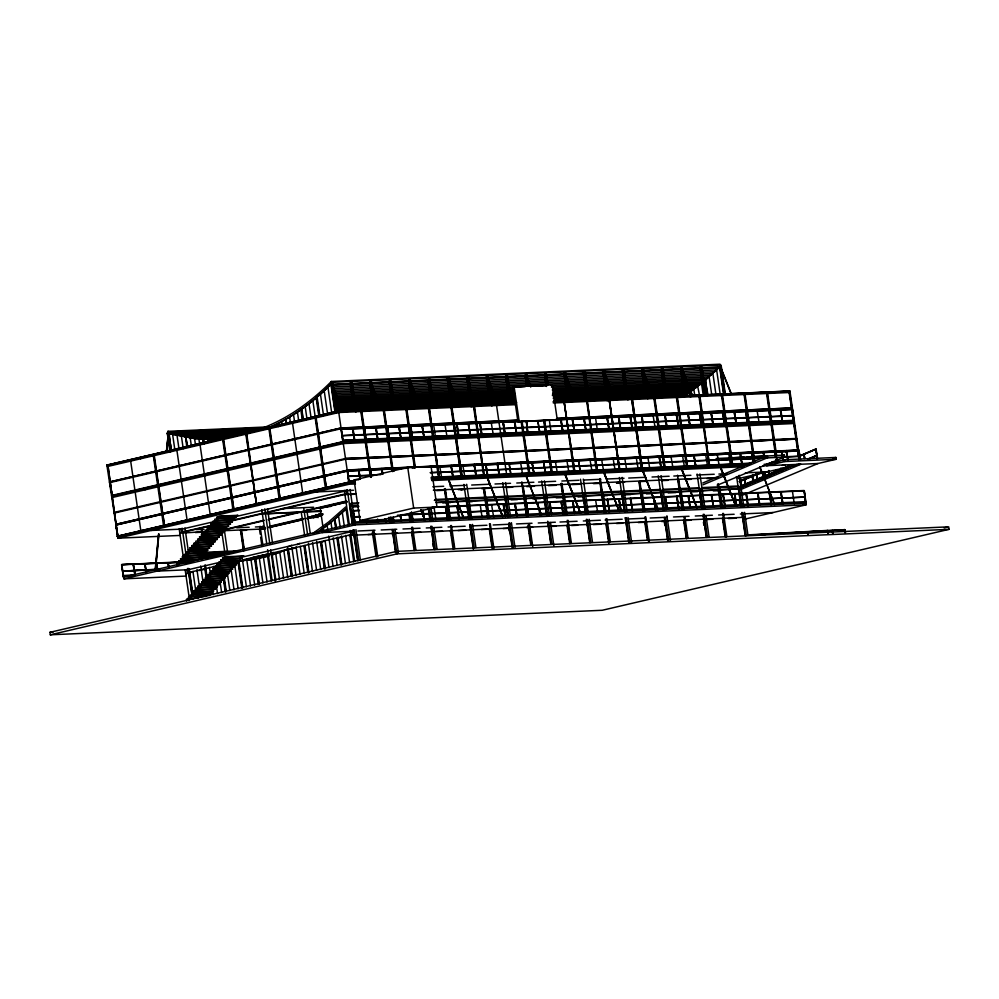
<?xml version="1.0" encoding="UTF-8"?>
<svg xmlns="http://www.w3.org/2000/svg" width="999" height="999" viewBox="0 0 999 999"><rect width="100%" height="100%" fill="white"/><g stroke="black" fill="none" stroke-linecap="round" stroke-linejoin="round"><path stroke-width="1.5" d="M155.057 571.103L158.554 534.04M166.296 452.197L168.431 433.703L166.683 452.235M155.257 571.153L158.741 534.04M166.496 452.235L168.232 433.653L167.308 433.504L169.98 451.798M155.582 569.592L158.941 534.078M720.067 364.198L331.393 381.468C309.952 402.984 284.453 421.278 255.307 430.606M336.838 412.649L332.567 383.379L331.705 383.454C314.31 400.949 294.33 416.221 271.765 426.411M267.757 428.159C291.945 418.032 313.236 401.973 331.68 383.504L331.393 381.468M719.43 367.157L703.421 381.768L552.609 388.474M345.754 506.93L328.733 521.903L313.286 533.104M348.489 525.599L346.054 508.966L330.944 522.402L317.47 532.517M316.496 533.179L330.944 522.402L346.054 508.966M703.321 395.666L701.523 383.341L686.113 394.78L701.523 383.341L718.506 368.082L332.929 385.214M314.46 517.32L313.461 518.044L314.323 516.421M331.918 383.778L342.769 411.363M424.875 520.004L420.704 509.965M463.748 518.281L448.713 480.656M658.091 509.652L643.056 472.015M735.826 506.193L720.791 468.568M311.301 516.533L312.075 516.108M297.19 544.667L299.837 543.306M291.583 545.254L287.575 547.065M702.759 483.004L764.46 457.08M703.021 484.802L767.594 457.692L767.332 455.881L747.177 457.018M781.555 456.331L784.427 455.119L784.69 456.93L717.257 485.252M739.722 481.056L756.942 473.826M799.987 455.744L815.771 449.125L817.619 458.903M739.31 481.406L759.402 472.964M800.224 455.744L816.008 449.113L800.074 456.081M739.547 481.393L762.999 471.74M739.397 481.73L762.587 472.077M740.022 486.251L789.035 465.759M740.097 486.588L789.123 466.083M740.634 487.275L788.211 467.37M808.066 458.953L816.907 455.319L808.378 459.265M740.371 487.774L794.904 464.872M808.154 459.278L816.995 455.644M740.946 487.587L791.158 466.496M740.634 489.572L800.898 464.273L796.253 464.523M741.957 495.442L818.006 463.511L836.175 459.265L835.901 457.455L784.602 459.74L767.944 463.623M283.853 550.774L287.874 549.088L271.666 555.069L283.853 550.774L287.749 577.472M271.366 553.034L273.414 552.397M251.224 431.855L253.271 431.243M269.618 555.681L255.17 559.065L238.386 561.076L242.307 588.049M247.115 432.979L249.163 432.43M267.27 554.22L252.797 557.392M238.386 561.076L250.999 559.752L267.57 556.256L271.179 580.968M332.642 384.627L721.266 367.083L720.966 365.047L332.28 382.317L330.794 382.667L331.094 384.69M334.852 411.363L330.806 383.628L332.205 383.429L336.476 412.699M318.781 415.721L316.121 397.502L317.158 397.365L319.817 415.572M167.308 433.504L168.706 433.304L171.154 450.074M302.322 419.955L300.786 409.453L301.823 409.303L303.359 419.817M186.651 446.516L185.864 437.287L187.163 446.503M185.826 437.387L187.7 446.366M285.814 423.901L285.702 419.28L286.863 423.751M286.201 419.255L285.165 419.405M203.134 442.432L202.685 439.373L203.734 439.223L204.395 443.818M364.548 402.797L368.681 401.835L387.337 400.999L387.437 401.735L381.93 403.022M364.647 403.521L368.781 402.56L387.437 401.735M107.592 465.01L107.218 465.709L107.118 465.022L338.324 411.064L516.121 403.184M107.155 465.122L338.798 411.039L338.898 411.713L107.218 465.709M180.22 535.427L118.032 538.186L107.892 465.284L117.77 536.538L106.93 465.422L338.611 411.388L349.238 484.215L355.457 483.941M384.578 401.648L387.337 400.999M107.567 466.483L338.773 412.525L516.021 404.645M412.562 400.399L433.978 398.926L434.078 399.662L428.571 400.949M411.301 401.461L415.422 400.487L434.078 399.662M569.817 400.749L565.771 373.014L564.922 373.052L564.01 373.264L568.056 400.999M457.829 398.651L461.963 397.689L480.619 396.853L480.719 397.59L473.838 399.2M457.942 399.388L462.062 398.414L480.719 397.59M557.28 419.88L517.957 421.853L512.849 386.85L552.172 384.877L557.28 419.88L556.043 420.167M518.593 420.117L340.796 427.997L109.59 481.968L109.69 482.642L109.59 481.968L341.271 427.984L341.358 428.658L110.127 482.529M428.621 407.717L428.946 407.055L439.41 478.758L438.911 478.284M340.796 427.997L341.333 428.559M792.02 409.627L341.346 429.258L343.344 442.207L112.138 496.166L110.19 483.566M477.859 397.502L480.619 396.853M109.94 483.616L112.138 495.804L343.344 441.833M352.522 428.983L354.895 441.321L353.084 428.908M451.498 406.056L451.573 406.618M365.771 440.547L365.434 441.208L364.647 428.384L365.896 440.884M550.936 385.164L552.172 384.877M505.844 396.253L508.603 395.616M504.582 397.315L508.703 396.341M342.257 435.464L792.881 415.497M342.295 435.801L792.931 415.834M375.649 427.959L378.022 440.297L376.211 427.872M387.212 427.447L389.298 439.847L387.774 427.36M496.166 404.145L496.665 404.62L338.361 411.151M398.776 426.923L401.148 439.273L399.325 426.848M342.957 440.322L793.581 420.354M496.403 404.433L506.78 475.561M343.244 441.533L111.576 495.516L112.138 496.166M111.676 496.191L343.306 442.107L793.768 422.177L792.394 409.39L794.217 422.177L342.869 442.22L341.096 429.32L526.111 421.091M410.327 426.411L412.699 438.761L410.889 426.336M552.497 394.18L573.901 392.707L574.013 393.444L567.132 395.055M112.1 497.539L343.306 443.568L794.18 423.539M552.597 394.917L574.013 393.444M421.89 425.899L424.263 438.236L422.452 425.824M431.006 424.088L431.093 424.65M435.552 437.737L433.741 425.324M571.153 393.356L573.901 392.707M445.017 424.875L447.102 437.287M453.971 422.989L454.046 423.551M456.568 424.363L458.953 436.7L457.13 424.275M599.138 392.108L620.541 390.634L620.654 391.371L613.773 392.982M597.864 393.169L601.997 392.207L620.654 391.371M468.131 423.851L470.504 436.188L468.693 423.763M564.035 401.423L574.9 472.44L573.938 472.577L564.06 401.323L574.9 472.44M720.341 366.321L721.253 366.109L725.299 393.843M479.695 423.339L482.067 435.676L480.257 423.251M617.794 391.283L620.541 390.634M586.6 400.324L596.49 471.578L597.452 471.441L587.075 400.299L597.452 471.441M491.258 422.814L493.356 435.177M432.979 437.637L433.067 438.199M114.036 512.45L114.61 513.111L114.036 512.45L345.716 458.466L345.816 459.14L796.653 439.023L345.242 458.491L345.342 459.165L796.69 439.11L796.116 438.449M114.136 513.124L345.816 459.14M502.822 422.302L505.194 434.652L503.384 422.227M609.115 399.425L619.492 470.554M514.373 421.79L516.745 434.128L514.935 421.715M608.965 399.7L609.303 399.038L619.755 470.741L619.268 470.267M455.944 436.538L456.019 437.1M705.306 380.219L708.054 395.267M631.693 398.326L641.57 469.58L642.532 469.443L632.155 398.301L642.532 469.443M631.93 398.601L631.43 398.139L641.895 469.842L642.22 469.18M549.35 420.179L551.148 432.654M560.626 419.742L562.999 432.08L561.188 419.655M115.822 523.926L116.334 524.962L347.54 471.004L406.118 468.294M355.244 482.492L348.801 482.879L347.277 469.905L349.275 482.854L117.595 536.838L115.697 524.113L118.069 536.451M347.452 470.067L798.201 450.212M347.327 470.242L116.234 524.288M115.809 524.4L347.44 470.317M347.502 470.904L116.334 524.962M572.177 419.23L574.55 431.568L572.739 419.143M690.122 396.69L690.009 392.058L691.171 396.541M358.728 469.617L360.427 479.208M583.741 418.706L586.113 431.056L584.303 418.631M369.967 469.343L370.055 469.905M435.452 454.57L435.539 455.132M597.402 430.544L595.591 418.131M348.176 476.111L380.831 474.662M348.226 476.461L376.211 475.212M699.063 395.129L699.562 395.604L697.689 386.388L553.096 392.807M611.363 416.071L611.438 416.645M606.868 417.682L609.24 430.02L607.429 417.607M458.416 453.471L458.491 454.046M618.431 417.17L620.804 429.508L618.993 417.095M348.888 480.969L355.107 480.694M436.988 507.042L383.316 519.567L360.002 520.604L354.071 479.957L407.742 467.432L413.673 508.079L436.988 507.042L431.056 466.396L428.084 467.095M348.938 481.306L355.157 481.031M634.315 414.972L634.402 415.547M117.595 536.838L117.495 536.163L348.701 482.192L355.169 481.93M117.532 536.251L349.175 482.18M629.982 416.658L632.355 428.996L630.544 416.571M117.308 536.563L349.001 482.492M140.884 531.143L130.507 460.002M164.51 525.624L163.549 525.761L153.172 454.632L154.133 454.495L164.51 525.624L153.659 454.52M187.125 520.354L176.748 449.213M210.252 514.947L199.9 443.718M233.866 509.44L232.904 509.577L222.527 438.436L223.489 438.299L233.866 509.44L223.027 438.324M245.654 433.042L256.493 504.158L246.616 432.904M280.107 498.651L279.146 498.788L268.768 427.647L269.73 427.51L280.107 498.651L269.268 427.535M302.734 493.369L292.382 422.14M326.348 487.849L325.387 487.987L315.01 416.858L315.971 416.72L326.348 487.849L315.509 416.745M414.647 467.432L414.722 467.994M118.032 538.186L349.238 484.215M641.545 416.146L643.631 428.546L642.107 416.059M653.109 415.634L655.194 428.034M437.187 466.433L437.262 466.995M219.043 518.269L218.806 516.57L235.901 515.809L236.151 517.507L219.043 518.269L214.76 519.268L215.247 522.652L232.355 521.903L232.105 520.204L214.997 520.966M664.672 415.109L667.045 427.46L665.234 415.035M235.901 515.809L238.049 515.309L220.954 516.071L216.658 517.07L217.145 520.467L234.253 519.705L234.003 518.006L216.908 518.768M213.099 523.151L230.207 522.402L230.457 524.088L213.349 524.85L212.849 521.466L217.145 520.467M215.484 521.316L182.155 529.095L151.061 530.469L150.812 528.783M235.177 516.72L347.302 490.546M676.236 414.597L678.608 426.948L676.798 414.523M236.151 517.507L225.637 518.781M460.139 465.334L460.227 465.896M211.201 525.349L228.309 524.587L228.546 526.286L211.451 527.047L210.951 523.663L215.247 522.652M462.799 464.947L464.872 477.347M613.336 429.62L613.411 430.194M234.253 519.705L226.848 520.841M213.349 524.85L181.431 532.192L180.919 528.633M231.431 520.529L346.578 493.643L346.066 490.084M687.787 414.086L690.159 426.423L688.348 414.011M185.277 531.743L209.528 526.073M230.732 521.128L262.55 513.698M267.095 512.637L345.879 494.255M179.808 533.229L206.094 531.505M262.387 513.961L321.278 510.776M344.955 494.68L355.694 493.643M784.665 392.095L789.672 391.009L789.772 391.683L789.198 391.034M786.475 392.058L789.959 391.296L799.899 459.403M789.322 391.695L553.359 402.172M230.207 522.402L232.355 521.903M211.451 527.047L207.155 528.046L207.655 531.431L265.122 528.883M699.35 413.574L701.435 425.986L699.912 413.499M636.288 428.521L636.375 429.095M228.309 524.587L230.457 524.088M209.303 527.547L226.411 526.785L226.648 528.483L209.553 529.245L205.257 530.244L205.744 533.628L222.852 532.867L222.602 531.181L205.507 531.943M710.913 413.062L713.286 425.399L711.475 412.987M226.411 526.785L228.546 526.286M203.609 534.128L220.704 533.366L220.954 535.064L203.846 535.826L203.359 532.442L207.655 531.431M439.647 478.446L438.686 478.583L428.309 407.455L429.27 407.317L439.173 478.471M722.477 412.55L724.849 424.887L723.039 412.462M226.648 528.483L214.585 529.832M441.758 478.371L439.672 465.971M201.698 536.326L218.806 535.564L219.056 537.262L201.948 538.024L201.461 534.627L205.744 533.628M224.85 529.408L264.236 520.217M268.781 519.155L299.088 512.075M302.123 511.376L346.054 501.111M224.151 530.007L263.536 520.816M268.082 519.755L301.423 511.975M305.969 510.914L346.878 501.361M322.889 526.473L320.217 508.216L347.24 501.898M322.652 507.817L346.678 502.21M199.8 538.523L216.908 537.762L217.158 539.46L200.05 540.209L199.55 536.825L203.846 535.826M734.04 412.038L736.413 424.375L734.59 411.95M453.321 477.859L450.949 465.522L453.047 477.872M520.579 462.425L522.677 474.787M220.704 533.366L222.852 532.867M201.948 538.024L197.652 539.023L198.152 542.407L215.247 541.645L215.01 539.959L197.902 540.721M461.875 477.185L461.538 477.847L447.402 378.446M462.187 477.447L461.226 477.584L450.849 406.456L451.81 406.318L462.187 477.447L451.323 406.381M745.591 411.526L747.677 423.926L746.153 411.438M218.806 535.564L220.954 535.064M200.05 540.209L195.754 541.221L196.254 544.605L213.349 543.843L213.112 542.145L196.004 542.907M757.155 411.001L759.24 423.414M476.436 476.835L474.063 464.498L476.161 476.848M216.908 537.762L219.056 537.262M194.106 545.104L211.201 544.343L211.451 546.041L194.355 546.803L193.856 543.406L198.152 542.407M260.689 528.384L265.235 527.322M269.78 526.261L303.109 518.481M307.655 517.42L322.802 513.886M484.727 476.448L483.766 476.585L473.389 405.444L474.35 405.319L484.265 476.473M261.501 528.633L264.535 527.934M269.081 526.873L303.921 518.731M306.955 518.031L322.103 514.485M768.718 410.489L771.091 422.839L769.28 410.414M217.158 539.46L205.082 540.809M265.547 528.234L259.54 529.632L260.202 534.203M268.544 527.534L303.072 519.468M307.58 518.419L322.59 514.91M487.999 476.323L485.626 463.986L487.724 476.336M615.809 446.565L615.884 447.127M192.208 547.302L209.303 546.54L209.553 548.239L192.457 548.988L191.958 545.604L196.254 544.605M261.975 529.245L264.972 528.546M269.48 527.484L302.51 519.78M307.005 518.731L322.028 515.222M215.247 541.645L207.854 542.794M190.31 549.5L207.405 548.738L207.655 550.424L190.547 551.186L190.06 547.802L194.355 546.803M780.281 409.977L782.654 422.315L780.843 409.902M499.562 475.811L497.19 463.474L499.288 475.824M566.845 460.314L568.931 472.727M557.255 418.481L792.12 407.967M186.151 576.073L123.963 578.833L121.753 564.572L179.333 562.362M805.506 503.184L804.257 490.684L806.068 503.109L354.633 523.214L353.209 510.551L355.194 523.139L123.439 577.185L121.616 564.76L123.439 577.185M353.259 510.889L359.478 510.614M211.201 544.343L213.349 543.843M188.162 549.999L192.457 548.988M791.97 409.29L555.656 419.78M511.126 475.299L509.015 462.937M638.761 445.467L638.848 446.029M209.303 546.54L211.451 546.041M190.547 551.186L186.264 552.185L186.751 555.581L222.852 554.12M207.405 548.738L209.553 548.239M335.552 528.409L334.765 519.168L336.601 528.259M188.399 551.685L205.507 550.936L205.757 552.622L188.649 553.384L184.353 554.383L184.852 557.779L201.96 557.017L201.711 555.319L184.603 556.081M335.264 519.155L334.228 519.293M461.014 490.034L464.011 489.335M522.09 421.478L529.82 474.45L528.858 474.587L521.128 421.603M207.655 550.424L195.592 551.773M534.24 474.263L531.868 461.925L533.966 474.275M182.705 558.279L199.812 557.517L200.05 559.203L182.954 559.964L182.455 556.58L186.751 555.581M354.108 516.77L360.327 516.483M157.867 570.042L156.306 563.224L157.305 570.117M159.852 569.293L122.715 571.128L160.027 569.467M354.158 517.107L360.377 516.833M205.757 552.622L198.351 553.758M193.494 561.613L181.056 562.162L180.557 558.778L184.852 557.779M545.804 473.751L543.431 461.413L545.529 473.763M201.711 555.319L203.858 554.82L203.609 553.121M544.63 420.467L552.36 473.439L551.398 473.576L543.668 420.604M181.056 562.162L176.761 563.161L177.01 564.86L179.158 564.36L178.659 560.976L182.954 559.964M617.532 458.416L617.619 458.978M771.141 422.614L771.228 423.176M557.367 473.239L555.282 460.826M624.65 457.754L626.735 470.154M199.812 557.517L201.96 557.017M354.87 521.965L805.444 501.648M360.002 520.604L413.673 508.079M640.496 457.317L640.571 457.879M793.681 421.615L342.769 441.546M793.656 421.89L342.782 441.92M123.963 578.833L355.169 524.862L806.043 504.832L804.083 490.521L432.255 507.092M580.481 472.215L578.396 459.802L580.194 472.277M434.041 507.13L435.851 519.555M222.827 559.415L239.935 558.653L240.185 560.352L223.077 561.113L222.59 557.717L226.873 556.718L243.981 555.956L239.685 556.967M592.045 471.703L589.959 459.29M377.922 519.343L378.034 522.177L377.36 519.43M445.317 506.68L447.689 519.03L445.879 506.605M220.929 561.613L238.037 560.851L238.286 562.549L221.179 563.311L220.679 559.915L224.975 558.916L242.083 558.154L241.833 556.468L224.738 557.217L224.975 558.916M603.608 471.191L601.523 458.778M670.866 455.756L672.976 468.106M456.868 506.168L459.24 518.506L457.43 506.093M223.077 561.113L218.781 562.112L219.28 565.496L236.376 564.735L236.139 563.049L219.031 563.811M188.087 569.742L219.905 562.312M242.632 557.005L353.234 531.193L322.14 532.579L321.89 530.881L326.548 530.681M615.172 470.679L613.086 458.266M239.935 558.653L242.083 558.154M217.133 565.996L234.241 565.247L234.478 566.933L217.382 567.694L216.883 564.31L221.179 563.311M468.431 505.656L470.804 517.994L468.993 505.581M619.53 470.454L609.153 399.325L619.992 470.442M291.321 576.411L287.35 549.163L288.399 549.013L292.37 576.261M217.67 565.771L187.362 572.839L186.85 569.28M237.362 561.176L352.51 534.29L351.985 530.744M215.235 568.194L232.33 567.432L232.58 569.13L215.484 569.892L214.985 566.508L219.28 565.496M241.795 588.074L237.862 561.151L238.911 561.001L242.844 587.924M189.698 572.739L192.72 572.027M198.789 570.616L204.845 569.205M245.754 559.652L251.81 558.241M289.698 549.4L295.754 547.989M318.481 542.682L324.538 541.271M336.663 538.436L342.719 537.025M348.776 535.601L351.81 534.902M185.739 573.876L188.711 573.189M268.319 554.607L271.291 553.908M350.886 535.327L745.341 517.245M482.092 517.494L480.282 505.082M238.286 562.549L229.32 563.761M213.336 570.392L230.432 569.63L230.682 571.328L213.574 572.09L213.087 568.693L217.382 567.694M258.329 584.315L254.658 559.14L255.694 558.99L259.365 584.165M638.286 469.642L636.201 457.242M491.558 504.632L493.643 517.032M232.093 565.746L236.376 564.735M215.484 569.892L211.189 570.891L211.676 574.275L228.783 573.513L228.534 571.828L211.438 572.589M649.85 469.13L647.764 456.718M232.33 567.432L234.478 566.933M503.121 504.12L505.494 516.458L503.683 504.033M213.574 572.09L209.291 573.089L209.778 576.473L226.885 575.711L226.636 574.025L209.528 574.775M661.413 468.618L659.04 456.281L661.138 468.631M728.696 453.134L730.494 465.609M230.432 569.63L232.58 569.13M211.676 574.275L207.392 575.287L207.879 578.671L224.987 577.909L224.738 576.211L207.63 576.972M514.672 503.608L517.045 515.946L515.234 503.521M665.084 468.431L664.123 468.568L653.746 397.44L654.707 397.302L665.084 468.431L654.233 397.327M796.565 438.449L345.279 458.578M228.534 571.828L230.682 571.328M205.732 579.17L222.839 578.409L223.077 580.107L205.981 580.869L205.482 577.472L209.778 576.473M526.798 503.009L528.046 515.509M228.783 573.513L219.83 574.725M616.483 483.129L619.492 482.43M203.833 581.368L220.941 580.606L221.179 582.292L204.083 583.054L203.584 579.67L207.879 578.671M617.419 483.091L620.416 482.392M684.527 467.594L682.454 455.182M537.799 502.572L539.897 514.935M687.624 467.432L686.663 467.569L676.286 396.441L677.247 396.303L687.624 467.432L676.785 396.316M222.59 576.71L226.885 575.711M201.935 583.553L219.031 582.804L219.28 584.49L202.185 585.252L201.686 581.868L205.981 580.869M696.091 467.082L693.718 454.732L695.816 467.095M222.839 578.409L224.987 577.909M549.363 502.06L551.735 514.398L549.925 501.985M204.083 583.054L199.788 584.065L200.287 587.449L217.382 586.688L217.133 584.989L200.037 585.751M707.654 466.558L705.569 454.158M774.937 451.073L775.449 456.655M220.941 580.606L223.077 580.107M710.164 466.433L709.203 466.57L698.825 395.429L699.787 395.292L709.702 466.458M774.924 451.123L776.011 456.58M198.139 587.949L215.235 587.187L215.484 588.886L198.376 589.647L197.889 586.251L202.185 585.252M560.926 501.548L563.299 513.886L561.488 501.473M219.031 582.804L221.179 582.292M719.218 466.046L717.132 453.646M196.229 590.147L213.336 589.385L213.586 591.083L196.478 591.833L195.991 588.448L200.287 587.449M572.477 501.036L574.85 513.374L573.039 500.961M219.28 584.49L208.766 585.776M194.33 592.345L211.438 591.583L211.688 593.269L194.58 594.03L194.093 590.646L198.376 589.647M732.717 465.434L731.755 465.571L721.378 394.43L722.339 394.293L732.717 465.434L721.865 394.318M799.737 459.69L797.764 450.112L799.175 459.777M800.511 459.665L798.95 450.212M797.889 450.399L422.565 466.995M584.04 500.524L586.413 512.862M797.964 450.974L431.668 467.17M213.087 587.687L217.382 586.688M209.34 592.469L209.79 595.504L192.682 596.228L192.183 592.844L196.478 591.833M742.332 465.022L739.959 452.684L742.07 465.034M595.604 500.012L597.689 512.412M213.336 589.385L215.484 588.886M194.58 594.03L190.285 595.029L190.784 598.426L198.551 598.076M817.057 458.978L816.208 449.238M211.438 591.583L213.586 591.083M192.682 596.228L188.386 597.227L188.886 600.611M607.167 499.5L609.54 511.838L607.729 499.413M804.395 458.441L803.795 454.295L804.957 458.366M798.813 456.143L783.253 456.83M211.688 593.269L192.432 594.53M186.738 601.123L186.488 599.425L190.784 598.426M798.85 456.481L722.677 459.865M618.731 498.976L621.103 511.326L619.28 498.901M49.95 632.317L396.753 551.361L948.688 526.848L949.05 529.333L602.247 610.277L50.312 634.802L49.95 632.317L53.072 632.18M836.175 459.265L784.864 461.55L766.695 465.784L766.433 463.986M630.282 498.464L632.654 510.814L630.844 498.389M50.312 634.802L397.115 553.846L949.05 529.333M642.407 497.877L643.93 510.364M653.408 497.44L655.781 509.777L653.97 497.365M757.367 481.118L756.655 474.15L757.929 481.043M738.298 478.621L800.112 464.185M664.972 496.928L667.344 509.265L665.534 496.853M832.879 458.166L835.901 457.455M745.516 486.101L744.505 479.195L746.078 486.014M776.248 469.705L776.935 472.39M776.797 469.617L776.922 472.452L776.535 469.63M676.535 496.416L678.908 508.753L677.085 496.328M763.985 471.915L765.346 477.36L764.547 471.84M688.086 495.904L690.172 508.304L688.648 495.816M751.922 475.524L753.496 482.342L752.484 475.437M702.022 507.729L699.937 495.317L701.735 507.792M739.672 477.734L741.633 487.325L740.222 477.659M643.943 510.302L641.433 495.404L641.857 498.588M711.213 494.867L713.586 507.217L711.775 494.792M722.776 494.355L725.149 506.693L723.338 494.28M734.34 493.843L736.713 506.181L734.889 493.768M745.891 493.331L747.976 505.744L746.453 493.256M757.454 492.819L759.827 505.157L758.016 492.732M769.018 492.307L771.39 504.645L769.58 492.22M780.581 491.795L782.954 504.133L781.143 491.708M794.242 503.633L792.432 491.208M802.784 503.846L806.068 503.109M744.218 519.268L806.043 504.832M807.729 531.88L808.129 534.64M827.909 533.379L827.509 530.619L828.471 533.304M832.529 533.316L832.13 530.556L833.091 533.241M845.017 532.617L844.605 529.857L845.579 532.542M944.142 527.909L947.177 527.197M236.775 435.239C213.911 439.423 190.197 437.612 167.894 431.343L170.879 451.623M313.324 517.145L317.907 516.495M315.672 515.459L321.516 514.785M315.784 516.246L321.641 515.571M319.83 514.46L322.902 514.198M716.133 458.553L784.427 455.119M733.229 457.792L744.08 457.18M716.395 460.364L750.486 458.441L750.224 456.643M721.091 460.302L724.2 460.127M733.491 459.602L767.594 457.692M782.304 465.309L785.401 465.134M747.065 534.94L827.896 530.407M747.09 535.277L845.004 529.645L769.068 534.253M752.022 535.202L765.971 534.428M721.253 366.109L720.391 366.146L724.425 393.918M330.806 383.628L331.668 383.554M721.266 367.083L332.58 384.34L332.28 382.317M332.617 386.963L716.633 369.905L720.379 395.616M333.853 388.611L714.76 371.69M333.529 390.297L712.886 373.451L715.996 394.78M333.204 391.958L711.001 375.174M332.867 393.581L709.115 376.873L711.812 395.342M512.849 386.85L525.037 386.313M529.607 386.113L546.366 385.364M334.078 395.104L525.312 386.613M536.201 386.126L547.077 385.651M551.748 385.439L707.217 378.534M316.121 397.502L317.158 397.365M333.741 396.678L514.085 388.661M551.411 387L705.843 380.095M333.391 398.201L513.748 390.197M334.603 399.637L513.399 391.695M552.26 389.972L701.523 383.341M334.24 401.111L514.597 393.094M553.458 391.371L699.612 384.877M335.439 402.485L514.235 394.53M510.152 395.542L514.822 395.342M335.077 403.883L367.719 402.435M370.829 402.297L515.422 395.879M552.734 394.218L565.172 393.668M571.391 393.394L610.264 391.658M616.483 391.383L695.779 387.862M510.264 396.278L514.922 396.066M334.702 405.269L515.059 397.252M552.372 395.592L693.855 389.31L694.73 395.354M335.889 406.543L514.685 398.601M553.546 396.878L691.92 390.721M301.823 409.303L302.822 419.942M335.514 407.854L514.31 399.912M553.171 398.189L690.509 392.033M689.472 392.182L690.634 396.665M336.675 409.078L515.472 401.123M554.345 399.4L688.049 393.456M336.301 410.327L516.645 402.31M553.958 400.649L684.552 394.855M553.696 401.511L789.672 391.009M497.677 404.083L515.709 403.284M553.284 401.61L789.235 391.121L799.4 459.515M335.901 411.551L516.258 403.534M553.521 401.848L789.959 391.296M338.324 411.064L338.424 411.738L516.196 403.746M553.334 402.984L789.647 392.495M308.691 418.956L305.582 419.105L305.744 420.229M167.894 431.343L268.956 426.86M170.117 431.943L264.96 427.734M171.89 432.055L175 431.918M193.656 431.081L196.766 430.944M238.749 429.083L241.858 428.946M172.34 432.517L262.512 428.509M174.55 433.067L260.065 429.258M176.761 433.566L260.714 429.845M178.958 434.053L256.693 430.594M181.156 434.503L252.685 431.318M183.354 434.915L253.321 431.805M557.667 418.381L792.145 407.942L792.232 408.628L556.243 419.018M340.834 428.096L518.181 420.217M185.552 435.302L249.288 432.467M340.896 428.671L518.668 420.679M187.737 435.651L249.925 432.892M189.922 435.976L244.33 433.566M535.439 420.679L549.438 420.055M192.095 436.276L244.955 433.928M194.268 436.538L240.909 434.465M196.441 436.763L239.972 434.827M185.327 437.412L186.363 437.262M198.601 436.963L235.914 435.302M200.762 437.125L236.513 435.539M202.909 437.262L235.714 435.789M205.057 437.375L231.493 436.201M233.616 436.088L236.726 435.951M207.205 437.45L231.531 436.351M209.353 437.5L231.98 436.588M213.624 437.487L231.855 436.738M202.685 439.373L203.734 439.223M218.868 439.348L194.568 438.561L168.194 433.379L194.568 438.561L218.169 439.398M107.118 465.022L112.075 464.822M347.028 469.967L798.326 450.037M346.978 470.342L415.06 467.332M412.137 468.032L415.134 467.894M347.078 471.016L401.198 468.593M431.256 467.257L798.413 450.974M430.332 472.515L716.658 459.752M722.627 459.528L733.503 459.041M742.831 458.628L756.83 458.004M760.189 457.817L763.298 457.679M430.382 472.852L719.567 460.002M354.071 479.957L358.728 479.757M431.293 477.31L751.323 463.136M771.528 462.237L779.557 461.838M431.343 477.647L751.373 463.474M771.578 462.587L776.485 462.312M431.406 478.621L748.925 464.435M529.82 474.45L521.628 421.491M348.713 482.567L355.207 482.255M431.393 478.871L748.763 464.76M431.481 479.183L749.013 464.997M764.035 464.335L767.045 464.198M431.63 480.556L744.143 466.67M762.799 465.846L818.006 463.511M353.521 490.272L316.208 491.933L315.959 490.234M432.817 486.75L443.693 486.263M449.912 485.989L465.459 485.302M471.678 485.027L488.786 484.265M495.005 483.991L510.551 483.291M516.77 483.017L533.866 482.255M538.536 482.055L555.631 481.293M561.85 481.019L578.958 480.257M583.616 480.044L600.724 479.283M606.942 479.008L624.038 478.246M628.708 478.046L645.816 477.285M652.035 477.01L669.13 476.248M673.801 476.036L690.896 475.287M697.115 475.012L714.223 474.25M718.88 474.038L726.66 473.688M745.316 472.864L767.082 471.903M756.368 474.213L757.642 481.106M433.379 490.197L717.669 477.559M736.3 476.735L739.41 476.598M349.625 494.48L354.283 494.268M436.613 490.609L444.38 490.259M458.366 489.647L464.572 489.373M481.668 488.611L489.435 488.261M506.518 487.5L512.737 487.225M526.723 486.613L534.49 486.263M548.463 485.639L556.231 485.302M571.765 484.602L579.532 484.265M593.518 483.641L601.286 483.291M616.82 482.604L624.587 482.255M640.122 481.568L646.341 481.293M661.875 480.606L668.081 480.332M685.177 479.57L691.395 479.295M706.93 478.596L713.136 478.321M351.049 503.196L358.828 502.847M435.002 499.463L660.439 489.448M663.548 489.31L699.312 487.724M702.422 487.587L738.174 485.989M358.154 503.758L350.387 504.108L353.371 523.651M434.34 500.374L739.073 486.838L742.057 506.393M350.674 505.169L349.812 505.207L352.51 523.688M739.36 487.899L738.498 487.937L741.196 506.431M282.48 508.603L313.574 507.23M322.902 506.818L330.669 506.468M350.686 506.143L358.454 505.794M436.188 502.335L739.36 488.873L702.122 490.809M352.31 506.343L358.529 506.068M436.263 502.622L465.796 501.298M468.906 501.161L504.67 499.575M507.779 499.438L543.543 497.852M546.653 497.714L582.405 496.128M585.514 495.991L621.278 494.393M624.387 494.255L660.139 492.669M663.249 492.532L699.013 490.946M320.217 508.216L321.154 508.166M352.585 506.943L358.803 506.655M442.769 502.934L450.537 502.584M469.193 501.76L472.302 501.623M487.849 500.924L495.629 500.586M511.176 499.887L517.395 499.612M532.942 498.926L540.709 498.576M556.256 497.889L562.474 497.614M578.021 496.928L582.692 496.715M601.348 495.891L607.567 495.604M623.114 494.917L630.893 494.58M646.44 493.881L652.659 493.606M668.206 492.919L675.973 492.569M691.52 491.883L697.739 491.608M713.286 490.909L719.505 490.634M268.594 513.673L302.772 512.162M305.881 512.025L321.416 511.338M352.959 510.614L359.428 510.277M218.207 517.007L232.205 516.383M432.292 507.43L804.133 490.859M212.849 521.466L215.959 521.328M402.06 514.685L805.032 497.077L397.44 515.234M210.951 523.663L217.17 523.376M219.942 525.374L209.053 525.849L209.553 529.245M211.825 527.847L222.702 527.36M196.316 529.595L204.083 529.258M236.738 527.809L249.176 527.247M255.394 526.972L263.162 526.635M207.405 529.745L224.5 528.983L224.75 530.681L217.345 531.818M195.342 532.542L201.561 532.267M240.397 530.531L246.616 530.257M203.359 532.442L206.468 532.305M117.507 536.525L118.269 536.426M201.461 534.627L207.68 534.353M199.55 536.825L210.439 536.338M357.892 530.993L375 530.232M381.218 529.957L396.765 529.258M402.984 528.983L420.079 528.221M426.298 527.947L441.845 527.26M448.064 526.985L465.172 526.223M471.391 525.949L486.938 525.249M493.156 524.975L510.264 524.225M516.483 523.938L532.03 523.251M538.249 522.976L555.344 522.215M560.014 522.015L577.11 521.253M583.329 520.979L600.436 520.217M605.094 520.004L622.202 519.243M628.421 518.968L645.516 518.206M650.187 518.006L667.282 517.245M673.501 516.97L689.048 516.271M695.267 515.996L712.374 515.234M718.593 514.96L734.14 514.273M740.359 513.998L773.014 512.549M199.213 538.948L213.199 538.336M367.982 534.577L375.749 534.228M391.283 533.541L397.49 533.266M413.024 532.567L420.791 532.23M436.326 531.53L442.545 531.256M458.079 530.569L465.846 530.219M481.381 529.532L487.599 529.258M503.134 528.571L509.34 528.296M526.436 527.534L532.654 527.26M551.286 526.423L555.956 526.223M571.49 525.536L577.697 525.249M593.231 524.562L600.998 524.225M616.533 523.526L622.752 523.251M638.286 522.564L644.505 522.29M661.588 521.528L664.697 521.391M683.341 520.566L691.108 520.217M705.082 519.592L712.849 519.255M728.383 518.556L736.163 518.219M193.856 543.406L196.965 543.269M191.958 545.604L198.177 545.329M190.06 547.802L200.936 547.315M192.819 549.787L203.709 549.3M204.658 552.31L240.422 550.724M287.35 549.163L288.399 549.013M186.501 553.883L236.426 551.598M210.215 552.947L213.324 552.809M231.98 551.972L235.09 551.835M202.884 553.758L232.417 552.447M203.534 554.37L228.409 553.259M201.736 555.631L223.501 554.67M182.455 556.58L188.674 556.306M200.824 556.218L219.48 555.394M215.459 556.081L201.461 556.705L208.017 557.767M203.659 557.092L214.535 556.605M205.844 557.442L210.502 557.242M180.557 558.778L189.885 558.366M262.65 555.694L265.759 555.556M222.59 557.717L231.918 557.305M258.504 556.58L261.613 556.431M180.807 560.464L197.902 559.715M178.659 560.976L192.657 560.352M220.679 559.915L234.678 559.29M121.753 564.572L179.52 561.962M121.616 564.76L179.57 562.3M254.658 559.14L255.694 558.99M178.908 562.662L189.785 562.175M186.089 562.749L189.198 562.612M237.862 561.151L238.911 561.001M226.561 561.763L235.889 561.351M216.883 564.31L219.992 564.173M214.985 566.508L219.655 566.296M159.977 569.13L122.952 571.066M189.635 569.667L156.993 571.128L156.743 569.43M213.087 568.693L220.854 568.356M215.846 570.679L223.626 570.342M132.942 575.174L123.364 575.649L132.992 575.511M217.058 572.739L226.386 572.327M205.482 577.472L208.591 577.335M203.584 579.67L212.912 579.258M201.686 581.868L214.123 581.318M206.006 583.778L216.883 583.304M197.889 586.251L200.999 586.113M195.991 588.448L199.101 588.311M194.093 590.646L201.86 590.297M192.183 592.844L204.62 592.282M198.064 594.692L207.392 594.28M190.534 596.728L206.081 596.041M199.276 596.74L205.494 596.465M188.636 598.925L193.294 598.713M186.488 599.425L189.598 599.288M312.662 517.607L311.101 517.207M202.485 558.853L199.563 558.316L201.761 558.741M720.416 366.521L731.455 394.106M759.839 466.708L774.7 504.582L759.665 466.833M720.242 366.645L731.28 394.23M681.73 368.231L692.582 395.829M721.153 468.431L735.838 506.306L720.966 468.444M681.543 368.244L692.407 395.954M681.942 369.817L692.22 395.954M642.869 369.967L653.721 397.552M682.292 470.154L697.14 507.917L681.917 470.292M642.682 369.967L653.546 397.677M682.105 470.167L696.965 508.041M642.494 370.092L653.358 397.689M603.995 371.69L614.847 399.275M643.418 471.89L658.091 509.765L643.231 471.89M603.808 371.703L614.672 399.4M604.208 373.276L614.485 399.413M565.122 373.414L575.986 401.011M604.545 473.613L619.405 511.363L604.183 473.738M564.934 373.426L575.811 401.136M604.358 473.613L619.23 511.488M565.334 375L575.624 401.136M526.261 375.149L530.831 386.763M565.684 475.337L580.531 513.086L565.322 475.474M526.073 375.149L530.644 386.775M565.496 475.349L580.357 513.211M526.461 376.735L529.895 385.439M487.2 376.885L498.251 404.458M526.623 477.072L541.495 514.947L526.448 477.197M487.599 378.459L498.064 404.583M448.526 378.596L459.378 406.193M487.949 478.796L502.797 516.545L487.587 478.921M448.339 378.609L459.203 406.306M487.762 478.796L502.622 516.67M448.151 378.733L459.016 406.318M409.652 380.319L420.504 407.917M449.075 480.519L463.748 518.394L448.888 480.531M409.465 380.332L420.329 408.042M409.865 381.905L420.142 408.042M370.779 382.055L381.643 409.64M421.066 509.84L424.887 520.129L420.879 509.84M370.604 382.055L381.468 409.765M370.991 383.641L381.281 409.777M385.052 518.818L386.201 521.728L384.69 518.956M331.73 383.791L342.595 411.488M384.865 518.831L386.014 521.853M332.118 385.364L342.407 411.501M844.904 529.795L845.279 532.604M832.417 530.494L832.804 533.304M815.933 449.25L817.332 458.966M827.796 530.544L828.183 533.366M804.083 454.233L804.67 458.429M798.838 450.012L800.224 459.727M789.497 391.308L799.45 459.765M791.67 407.967L791.77 408.641M788.998 391.433L798.938 459.54M807.454 531.893L807.854 534.652M788.174 460.214L786.213 450.624L787.612 460.289M780.569 409.915L782.367 422.39M786.5 450.561L787.886 460.277M784.602 459.74L784.864 461.55M783.416 460.414L781.443 450.836L782.854 460.502M781.243 468.319L781.643 471.078M780.968 468.331L781.355 471.141M780.681 468.394L781.081 471.153M776.698 455.856L767.419 392.295L766.458 392.432L775.724 456.655M777.135 458.891L777.572 461.913M766.957 392.32L776.198 455.981M776.673 458.903L777.085 462.025M776.148 459.353L776.535 462.175M780.868 491.72L782.667 504.195M775.861 459.428L776.26 462.187M768.98 470.541L769.792 476.061M768.718 470.554L769.505 476.123M768.418 470.616L769.23 476.136M764.247 455.719L763.086 451.66L763.686 455.794M763.373 451.585L763.96 455.781M769.305 492.232L771.103 504.707M764.272 471.853L765.059 477.422M754.819 461.401L744.879 393.294L743.918 393.431L753.845 461.538M744.405 393.319L754.32 461.513M753.496 461.75L751.523 452.172L752.934 461.825M745.878 411.451L747.677 423.926M751.81 452.097L753.209 461.813M757.741 492.744L759.54 505.219M752.21 475.449L753.209 482.405M744.792 479.133L745.791 486.088M734.327 411.963L736.113 424.438M740.259 452.609L742.045 465.084M746.178 493.269L747.976 505.744M739.959 477.672L741.345 487.387M739.223 475.287L743.731 506.168M744.63 512.337L748.001 535.489M742.956 512.549L746.328 535.664M720.891 366.158L724.937 393.893M742.095 512.587L745.466 535.701M736.65 476.96L740.933 506.293M741.832 512.462L745.204 535.614M720.591 367.782L721.041 370.854M722.614 381.643L723.051 384.777M723.513 387.799L723.95 390.934M720.067 367.844L723.888 394.043M739.385 500.474L739.834 503.558M719.717 367.907L723.538 394.093M722.764 412.475L724.562 424.95M734.627 493.781L736.413 506.256M711.201 412.999L712.999 425.474M723.064 494.293L724.862 506.768M707.517 395.392L705.344 380.119L707.017 395.417M722.614 507.255L719.917 488.761L719.068 488.798L721.765 507.292M723.513 513.411L726.885 536.525M705.856 394.705L701.81 366.97L700.961 367.008L705.007 394.742M718.506 484.215L718.955 487.3M720.766 499.65L721.216 502.734M723.688 519.717L724.138 522.802M725.711 533.616L726.173 536.7M722.664 513.449L725.986 536.738M718.044 484.24L718.493 487.325M719.842 496.59L719.392 493.494L719.817 496.678M720.291 499.675L720.741 502.759L720.279 499.725M723.676 522.827L723.226 519.742L723.875 524.463M725.699 536.713L725.249 533.628L725.674 536.813M701.585 371.803L702.035 374.887M703.608 385.676L704.058 388.748M704.507 391.833L704.957 394.917M718.031 484.278L718.468 487.412M717.544 484.353L717.994 487.437M718.156 489.011L720.853 507.504M722.427 518.281L725.199 536.838M700.049 367.22L704.095 394.955M699.325 395.317L709.677 466.545M699.637 413.511L701.435 425.986M711.5 494.805L713.298 507.28M699.899 473.938L704.857 507.892M705.981 515.609L709.14 537.225M703.184 508.116L700.486 489.635L699.637 489.672L702.334 508.154M704.083 514.273L707.454 537.387M686.425 395.567L682.379 367.832L681.53 367.882L685.576 395.604M703.234 514.31L706.605 537.425M697.102 474.05L702.06 508.016M703.184 515.734L706.343 537.35M682.592 375.749L683.041 378.833M684.615 389.622L685.064 392.694M688.086 414.023L689.872 426.498M694.005 454.67L695.804 467.145M703.446 522.227L703.895 525.312M680.619 368.082L684.665 395.816M676.523 414.535L678.309 427.01M688.373 495.829L690.172 508.304M683.753 508.978L681.056 490.497L680.194 490.534L682.891 509.015M684.877 516.683L688.024 538.249M666.995 396.428L662.949 368.706L662.087 368.743L666.133 396.466M678.746 479.77L680.094 489.023M680.769 493.656L681.218 496.753M684.602 519.905L685.277 524.537M685.726 527.622L686.176 530.706M684.015 516.72L687.162 538.286M678.271 479.782L679.632 489.048M680.756 496.765L680.307 493.681L680.719 496.865M681.43 501.398L681.88 504.483M684.802 524.55L684.128 519.917L684.777 524.65M685.252 527.634L685.701 530.731M663.611 379.695L664.06 382.779M665.634 393.556L666.083 396.64M677.584 475.199L679.595 489.148M681.418 501.448L681.855 504.582M685.239 527.684L685.901 532.367M677.559 478.359L681.992 509.228M683.566 520.017L686.338 538.561M661.188 368.956L665.234 396.678M664.959 415.047L666.758 427.522M676.822 496.341L678.608 508.816M659.328 456.206L661.126 468.681M665.259 496.853L667.057 509.34M661.038 475.661L665.996 509.615M666.895 515.796L670.491 540.496M664.31 509.84L661.625 491.358L660.764 491.396L663.461 509.877M665.434 517.544L668.806 540.646M647.789 398.838L643.518 369.568L642.657 369.605L646.703 397.327M664.585 517.582L667.956 540.684M658.241 475.786L663.186 509.74M664.323 517.457L667.694 540.621M642.607 369.78L643.056 372.852M644.63 383.641L645.079 386.725M645.529 389.797L645.978 392.882M664.123 520.879L664.872 525.536M641.745 369.817L645.791 397.54M641.833 416.071L643.631 428.546M653.696 497.377L655.494 509.852M644.879 510.701L642.182 492.22L641.333 492.257L644.03 510.739M645.779 516.87L649.375 541.52M628.346 399.7L624.075 370.429L623.226 370.467L627.497 399.737M639.872 481.493L641.221 490.759M645.729 521.628L646.178 524.712M646.852 529.345L647.302 532.43M647.752 535.526L648.201 538.611M630.282 416.583L632.067 429.071M644.929 516.908L648.526 541.558M640.759 490.771L639.41 481.518L640.734 490.871M646.39 529.37L646.84 532.455M623.626 373.726L624.075 376.798M625.649 387.587L626.098 390.671M626.548 393.743L626.997 396.828M642.32 501.635L642.757 504.77M646.378 529.42L646.815 532.554M638.91 481.63L643.194 510.964M644.692 521.74L647.464 540.284M622.315 370.679L626.361 398.401M618.718 417.107L620.504 429.582M630.569 498.401L632.367 510.876M622.165 477.385L627.122 511.351M628.021 517.519L631.63 542.22M625.449 511.563L622.752 493.081L621.89 493.119L624.587 511.6M626.348 517.732L629.944 542.382M608.915 400.562L604.645 371.291L603.796 371.328L608.054 400.599M625.486 517.769L629.083 542.42M619.368 477.51L624.325 511.476M625.224 517.644L628.833 542.345M604.632 377.659L605.082 380.744M606.655 391.533L607.105 394.605M602.884 371.541L607.155 400.811M607.155 417.619L608.953 430.094M619.018 498.913L620.804 511.388M601.885 391.471L601.997 392.207M607.454 499.425L609.253 511.9M606.018 512.437L603.321 493.943L602.459 493.981L605.107 512.649M606.917 518.593L610.289 541.695M589.26 399.887L585.214 372.152L584.353 372.19L588.399 399.925M600.324 478.596L602.36 492.482M602.809 495.566L603.259 498.663M604.832 509.465L605.282 512.549M606.855 523.351L607.305 526.448M607.754 529.532L608.216 532.617M608.891 537.25L609.34 540.334M606.056 518.631L609.427 541.745M601.885 492.507L599.862 478.608L601.86 492.594M602.784 498.676L602.335 495.591L602.984 500.312M603.471 503.309L603.92 506.393M607.292 529.545L607.966 534.178M608.866 540.359L608.416 537.262L608.841 540.447M585.651 381.606L586.101 384.69M587.674 395.479L588.124 398.551M603.446 503.359L603.883 506.493M607.28 529.595L607.941 534.278M600.037 483.354L601.398 492.619M601.848 495.704L604.32 512.687M605.819 523.464L608.828 543.556M583.453 372.402L587.487 400.137M584.028 418.643L585.826 431.118M583.304 479.108L588.249 513.074M589.16 519.243L592.532 542.407M586.575 513.299L583.878 494.805L583.029 494.842L584.153 502.547M587.474 519.455L590.846 542.569M572.477 419.155L574.288 431.58L572.452 419.218M584.602 505.631L585.277 510.252M586.625 519.492L589.997 542.607M564.922 373.052L568.968 400.786M580.506 479.233L585.451 513.199M586.351 519.368L589.735 542.519M566.67 385.552L567.12 388.636M560.914 419.667L562.712 432.142M572.777 500.974L574.562 513.449M555.244 393.544L555.344 394.28M567.145 514.16L564.447 495.666L563.598 495.716L566.296 514.198M568.044 520.317L571.416 543.431M547.914 384.665L546.341 373.876L545.491 373.913L547.065 384.702M561.913 483.404L563.486 494.205M563.936 497.302L564.385 500.387M564.835 503.471L565.284 506.555M568.893 531.256L569.343 534.34M569.792 537.425L570.242 540.521M567.195 520.354L570.554 543.468M563.024 494.23L561.45 483.429L562.986 494.33M564.822 506.58L564.373 503.496L565.022 508.216M567.969 528.184L567.519 525.099L567.944 528.284M568.431 531.281L568.881 534.365M570.004 542.082L569.33 537.45L569.967 542.182M545.654 375.636L546.103 378.721M568.406 531.318L568.843 534.465M560.951 483.541L562.524 494.343M562.687 495.929L565.459 514.41M566.957 525.187L569.73 543.743M544.58 374.126L546.378 386.451M561.213 501.486L562.999 513.961M544.168 420.492L551.873 473.563M537.787 420.691L539.872 433.104L537.774 420.754M544.43 480.844L549.388 514.797M550.511 522.514L553.883 545.666M547.714 515.022L545.017 496.54L544.155 496.578L546.853 515.059M548.838 522.727L551.985 544.293M528.483 385.527L526.91 374.75L526.048 374.787L527.622 385.564M547.752 521.216L551.123 544.33M541.633 480.969L546.59 514.922M547.714 522.639L550.861 544.255M526.673 379.583L527.122 382.654M525.149 375L526.723 385.776M526.223 421.216L528.021 433.691M532.155 461.863L533.953 474.338M514.085 386.563L519.193 421.566M514.672 421.728L516.458 434.203M526.523 503.021L528.321 515.496M528.271 515.884L525.574 497.402L524.725 497.44L527.422 515.921M529.395 523.588L532.767 546.69M511.525 403.334L507.48 375.612L506.618 375.649L510.664 403.371M523.264 486.675L525.299 500.561M530.919 539.16L531.381 542.245M528.546 523.626L531.693 545.192M522.802 486.7L525.049 502.135L522.102 482.155M525.499 505.219L525.949 508.304M529.557 533.004L530.007 536.088M530.906 542.27L530.457 539.173L530.881 542.357M506.793 377.36L507.242 380.444M507.692 383.529L508.141 386.601M509.715 397.39L510.164 400.474M525.486 505.269L525.924 508.404M528.633 526.923L529.083 530.007M529.545 533.054L529.982 536.188M521.628 482.18L526.585 516.133M527.859 525.374L530.869 545.466M505.706 375.861L509.752 403.584M509.04 462.887L510.851 475.312M516.783 515.959L514.972 503.533L516.758 516.008M505.569 482.567L510.514 516.52M511.413 522.702L515.022 547.402M508.841 516.745L506.143 498.264L505.294 498.301L507.992 516.783M509.74 522.914L513.336 547.564M492.307 405.744L488.036 376.473L487.187 376.511L491.458 405.781M508.891 522.952L512.487 547.602M502.759 482.692L507.717 516.645M508.841 524.363L512.225 547.527M487.812 381.306L488.261 384.39M488.711 387.462L489.16 390.547M490.721 401.336L491.171 404.408M508.653 527.784L509.103 530.869M486.276 376.723L490.322 404.445M497.477 463.399L499.275 475.874M503.409 504.045L505.207 516.52M479.982 423.264L481.78 435.739M485.914 463.911L487.712 476.386M473.888 405.332L484.24 476.56M489.41 517.607L486.713 499.125L485.851 499.163L488.548 517.644M490.309 523.776L493.906 548.426M472.877 406.605L468.606 377.335L467.757 377.372L472.015 406.643M484.403 488.399L485.751 497.664M486.875 505.382L487.325 508.466M490.934 533.166L491.383 536.251M491.833 539.335L492.282 542.432M489.448 523.813L493.044 548.463M485.289 497.689L483.928 488.424L485.926 502.41M487.087 510.027L486.413 505.407L487.062 510.127M487.537 513.124L487.987 516.208M491.358 539.36L492.045 543.993M467.694 377.547L468.144 380.631M469.717 391.408L470.167 394.493M487.524 513.161L487.962 516.308M490.447 533.229L492.007 544.093M483.441 488.536L487.712 517.869M489.223 528.646L492.145 548.676M466.845 377.585L471.116 406.855M468.419 423.776L470.217 436.251M474.35 464.423L476.148 476.898M461.963 397.689L462.062 398.414M466.695 484.29L471.653 518.256M472.552 524.425L475.924 547.577M456.868 424.288L458.653 436.763M468.718 505.594L470.517 518.069M469.98 518.481L467.282 499.987L466.421 500.024L469.118 518.518M470.879 524.637L474.238 547.739M453.221 405.931L449.175 378.196L448.314 378.234L452.36 405.969M470.017 524.675L473.389 547.789M463.898 484.415L468.856 518.381M469.755 524.55L473.351 549.25M448.713 381.493L449.163 384.578M450.736 395.354L451.186 398.439M451.236 465.459L453.022 477.934M457.167 506.106L458.953 518.581M450.537 519.343L447.839 500.849L446.99 500.886L449.687 519.38M451.436 525.499L454.807 548.613M433.778 406.793L429.732 379.058L428.883 379.096L432.929 406.83M445.304 488.586L446.878 499.388M448.014 507.105L448.464 510.189M448.913 513.286L449.363 516.371M452.959 541.071L453.409 544.155M450.586 525.536L453.958 548.651M444.842 488.611L446.416 499.413M448.439 513.299L449.113 517.932M429.732 385.439L430.182 388.511M444.83 488.648L446.391 499.5M448.426 513.349L449.088 518.031M452.709 542.682L453.146 545.816M444.343 488.723L445.916 499.525M446.078 501.098L448.851 519.592M450.349 530.369L453.121 548.926M428.196 380.856L432.018 407.043M445.604 506.618L447.402 519.093M428.796 407.342L439.16 478.521M422.177 425.836L423.976 438.311M415.322 399.762L415.422 400.487M430.981 507.629L432.779 519.98M433.903 527.697L437.062 549.313M429.308 507.879L431.106 520.204M432.005 526.361L435.377 549.475M414.348 407.654L410.302 379.92L409.453 379.957L413.499 407.692M428.459 507.917L430.244 520.242M431.143 526.398L434.515 549.512M428.184 507.754L429.982 520.104M430.881 526.273L434.265 549.438M409.84 383.216L410.289 386.301M410.739 389.385L411.188 392.457M432.717 543.556L433.166 546.64M408.541 380.169L412.587 407.904M423.151 510.389L424.563 520.054L422.589 510.477M410.614 426.348L412.412 438.823M422.877 510.402L424.275 520.117M415.334 467.345L406.718 408.316L405.756 408.454L414.373 467.482M406.256 408.341L414.835 467.457M411.8 512.287L412.999 520.566L411.238 512.362M399.063 426.86L400.849 439.335M411.526 512.3L412.712 520.629M410.552 513.361L411.675 521.066M412.575 527.222L415.946 550.337M394.917 408.516L390.871 380.794L390.01 380.831L394.056 408.554M410.04 515.009L410.489 518.094M409.69 513.399L410.814 521.103M411.713 527.26L415.084 550.374M409.578 515.034L410.027 518.119M412.724 536.638L413.174 539.722L412.475 535.189M413.623 542.819L414.073 545.904M390.859 387.162L391.308 390.247M409.565 515.072L409.99 518.206M413.611 542.857L414.048 545.991M408.853 513.598L409.977 521.316M411.476 532.105L414.173 550.586M389.111 381.044L393.156 408.766M394.106 470.766L393.144 468.094L393.544 470.854M400.636 515.559L401.448 521.078L400.075 515.634M387.5 427.372L389.298 439.847M393.431 468.019L393.818 470.841M400.362 515.571L401.148 521.153M393.231 471.378L384.178 409.315L383.216 409.453L392.27 471.516M383.716 409.34L392.732 471.491M393.231 517.07L393.906 521.703M395.042 529.42L398.414 552.584M396.753 551.361L397.115 553.846M391.558 517.307L392.232 521.928M393.356 529.632L396.503 551.198M375.474 409.378L371.441 381.655L370.579 381.693L374.625 409.415M390.709 517.345L391.383 521.965M392.507 529.67L395.654 551.236M390.434 517.195L391.108 521.828M392.245 529.545L395.616 552.697M370.754 383.404L371.203 386.488M371.878 391.108L372.327 394.193M369.667 381.905L373.713 409.627M382.942 474.05L381.581 468.606L382.38 474.125M389.273 517.457L389.885 521.59L388.711 517.532M375.936 427.884L377.734 440.359M381.868 468.531L382.654 474.113M389.011 517.47L389.598 521.665M368.681 401.835L368.781 402.56M371.591 475.936L370.017 469.118L371.228 477.397M364.373 428.396L366.171 440.871M370.304 469.055L371.291 476.011M377.647 519.355L378.034 522.177M371.128 475.399L361.638 410.327L360.676 410.452L370.392 477.047M361.163 410.339L370.854 477.035M373.926 530.494L377.747 556.68M356.268 411.788L351.998 382.517L351.149 382.555L355.419 411.825M373.077 530.531L376.898 556.718M374.088 539.91L373.638 536.825L374.051 540.009M375.212 547.627L374.762 544.542L375.174 547.727M376.111 553.808L375.661 550.711L376.086 553.896M351.76 387.35L352.21 390.434M352.884 395.055L353.334 398.126M372.39 532.28L376.061 557.005M350.237 382.767L354.283 410.489M366.358 519.855L366.758 522.614L365.796 519.942M352.809 428.921L354.608 441.396M360.139 479.283L358.741 469.567L359.865 479.295M366.084 519.867L366.471 522.689M350.087 489.473L355.169 524.862M355.944 529.607L360.452 560.476M354.27 529.82L358.766 560.626M353.409 529.857L357.904 560.664M331.705 383.416L335.976 412.724M347.29 489.597L352.247 523.551M353.147 529.732L357.654 560.601M333.029 392.744L333.479 395.829M333.928 398.913L334.365 402.035M331.168 383.579L335.439 412.849M344.318 490.297L349.275 524.25M350.174 530.432L354.682 561.301M349.812 534.665L353.771 561.888M327.947 387.175L331.705 412.874M342.307 512.512L344.305 526.223M345.642 535.364L349.638 562.787M324.2 390.721L327.535 413.574M338.536 515.934L340.11 526.71M341.458 535.939L345.492 563.648M320.429 394.143L323.576 415.684M337.924 537.362L341.908 564.672M334.765 519.168L336.064 528.384M337.412 537.387L341.371 564.797M316.658 397.377L319.28 415.696M336.875 537.512L340.871 564.822M330.944 522.402L331.843 528.558M333.191 537.812L337.237 565.559M312.837 400.611L315.309 417.57M327.11 525.449L327.784 530.019M328.671 536.126L333.117 566.62M309.003 403.658L311.014 417.382M323.276 528.371L323.713 531.393M325.037 540.459L329.008 567.669M305.17 406.581L306.93 418.668M310.027 449.587L310.277 451.286M319.368 513.523L319.767 516.283M319.18 513.536L319.568 516.333M317.645 514.81L318.057 517.644M321.466 541.608L325.412 568.618M320.954 541.62L324.875 568.743M320.417 541.745L324.363 568.768M315.896 514.635L316.296 517.395M315.696 514.647L316.084 517.445M315.484 514.697L315.896 517.457M316.621 541.308L320.766 569.705M297.427 412.05L298.738 421.016M312.537 542.569L316.596 570.367M293.531 414.597L294.655 422.327M306.83 510.102L310.214 533.266M303.808 508.691L307.642 534.927M308.366 543.294L312.512 571.64M289.61 417.033L290.484 423.002M301.286 512.475L304.67 535.626M304.957 545.541L308.891 572.502M308.391 572.527L304.458 545.566L308.354 572.627M285.702 419.28L286.326 423.876M303.921 545.691L307.854 572.652M300.274 546.316L304.233 573.476M281.73 421.516L282.168 424.525M296.091 546.878L300.087 574.338M277.759 423.564L278.209 426.61M291.883 547.29L296.004 575.536M287.887 549.038L291.833 576.386M279.807 552.335L283.579 578.209M275.749 553.758L279.47 579.295M267.52 508.741L272.465 542.707M272.19 554.994L275.874 580.269M273.202 565.434L273.601 568.506M264.723 508.866L269.892 544.38M270.692 549.85L275.299 581.418M261.75 509.565L266.696 543.518M267.595 549.7L272.103 580.569M262.899 526.111L263.361 529.195M260.102 526.236L262.812 544.755M246.141 432.929L256.493 504.158M260.639 537.237L261.975 546.378M263.461 557.317L267.045 581.955M259.328 558.254L262.924 582.917M255.195 559.015L258.828 584.29M250.999 559.752L254.708 585.127M246.815 560.314L250.562 585.988M241.521 530.407L244.443 550.474M241.046 530.419L243.968 550.536L241.021 530.519M240.559 530.531L243.481 550.599M242.607 560.751L246.416 586.813M234.59 564.323L238.162 588.773M230.981 568.843L234.053 589.885M224.263 529.383L227.635 552.534M221.915 532.592L224.837 552.659M227.41 573.626L229.895 590.609M207.505 439.485L207.954 442.569M224.288 577.834L226.298 591.583M223.788 577.859L225.774 591.658M223.751 577.959L225.762 591.708M203.222 439.248L203.634 442.407M223.252 577.984L225.25 591.733M220.105 582.055L221.653 592.682M198.901 438.998L199.563 443.556M213.549 566.408L213.998 569.442M216.209 584.59L217.532 593.668M194.568 438.561L195.442 444.617M209.428 567.37L210.302 573.438M212.962 591.608L213.399 594.642M190.21 438.012L191.321 445.579M202.198 529.045L203.097 535.214M201.736 529.058L202.622 535.289M201.698 529.158L202.597 535.327M201.236 529.183L202.36 536.9M205.357 565.122L207.13 577.272M204.857 565.147L206.593 577.397M204.758 568.306L206.306 578.945M200.674 565.958L202.909 581.218M181.456 436.526L183.242 448.738M196.953 569.705L199.425 586.625M177.06 435.601L179.071 449.45M192.932 571.416L195.792 591.008M172.627 434.553L174.825 449.625M184.94 528.021L188.649 553.384M189.186 568.768L192.957 594.692M170.18 440.871L169.068 433.254L167.67 433.454L170.342 451.748M170.629 443.931L171.304 448.501M188.823 568.818L192.158 591.695M188.324 568.806L192.108 594.73M182.143 528.146L185.976 554.383M187.999 568.281L191.833 594.517M168.182 433.429L170.617 450.199M179.171 528.833L183.229 556.618M185.152 569.817L189.31 598.301M169.031 566.77L167.869 562.699L168.469 566.845M168.157 562.637L168.744 566.833M156.593 563.149L157.58 570.104M140.434 457.642L140.597 458.778M144.88 488.136L145.13 489.822M146.516 571.928L144.743 563.736L146.154 573.389M145.03 563.661L146.428 573.376M135.352 575.212L133.179 564.248L134.79 575.287M133.466 564.173L135.065 575.274M168.781 432.192L167.295 432.53L167.595 434.565L169.081 434.215L168.781 432.192M361.313 410.065L360.989 410.714L361.313 410.065M383.866 409.053L383.529 409.715L383.866 409.053M406.406 408.054L406.081 408.716L406.406 408.054M363.786 426.998L363.461 427.659L363.786 426.998M474.038 405.057L473.713 405.706L474.038 405.057M386.338 425.999L386.001 426.66L386.338 425.999M408.878 424.987L408.541 425.649L408.878 424.987M343.007 440.659L793.88 420.629L343.007 440.659M388.311 439.548L387.974 440.209L388.311 439.548M564.21 401.049L563.886 401.71L564.21 401.049M476.511 421.99L476.173 422.652L476.511 421.99M410.851 438.536L410.527 439.198L410.851 438.536M586.75 400.037L586.425 400.699L586.75 400.037M499.05 420.991L498.726 421.653L499.05 420.991M368.244 457.48L367.907 458.141L368.244 457.48M526.498 421.203L527.747 433.703L526.498 421.203M478.484 435.539L478.159 436.201L478.484 435.539M390.784 456.481L390.447 457.142L390.784 456.481M654.382 397.04L654.058 397.702L654.382 397.04M566.683 417.982L566.358 418.643L566.683 417.982M501.023 434.54L500.699 435.202L501.023 434.54M413.324 455.482L412.999 456.143L413.324 455.482M676.935 396.041L676.598 396.703L676.935 396.041M589.223 416.983L588.898 417.644L589.223 416.983M523.576 433.529L523.239 434.19L523.576 433.529M392.507 468.331L392.182 468.993L392.507 468.331M546.116 432.53L545.791 433.191L546.116 432.53M722.015 394.031L721.69 394.692L722.015 394.031M568.656 431.531L568.331 432.192L568.656 431.531M480.956 452.472L480.631 453.134L480.956 452.472M744.567 393.032L744.23 393.693L744.567 393.032M656.855 413.973L656.53 414.635L656.855 413.973M591.208 430.532L590.871 431.193L591.208 430.532M503.496 451.473L503.171 452.135L503.496 451.473M767.107 392.033L766.77 392.694L767.107 392.033M679.407 412.974L679.07 413.636L679.407 412.974M526.048 450.474L525.711 451.136L526.048 450.474M701.947 411.975L701.61 412.637L701.947 411.975M482.692 464.335L482.355 464.997L482.692 464.335M548.588 449.475L548.251 450.124L548.588 449.475M724.487 410.976L724.163 411.638L724.487 410.976M505.232 463.324L504.895 463.986L505.232 463.324M658.841 427.522L658.503 428.184L658.841 427.522M571.128 448.464L570.804 449.125L571.128 448.464M747.027 409.965L746.703 410.626L747.027 409.965M527.772 462.325L527.447 462.987L527.772 462.325M681.38 426.523L681.043 427.185L681.38 426.523M593.668 447.465L593.344 448.126L593.668 447.465M769.58 408.966L769.242 409.627L769.58 408.966M484.415 476.186L484.09 476.848L484.415 476.186M550.312 461.326L549.987 461.988L550.312 461.326M703.92 425.524L703.596 426.186L703.92 425.524M506.955 475.187L506.63 475.849L506.955 475.187M572.864 460.327L572.527 460.989L572.864 460.327M726.46 424.525L726.136 425.187L726.46 424.525M529.507 474.188L529.17 474.85L529.507 474.188M595.404 459.328L595.079 459.977L595.404 459.328M749.013 423.514L748.676 424.175L749.013 423.514M661.301 444.468L660.976 445.117L661.301 444.468M552.047 473.176L551.71 473.838L552.047 473.176M683.853 443.456L683.516 444.118L683.853 443.456M319.43 531.118L319.43 531.118M574.587 472.177L574.263 472.839L574.587 472.177M706.393 442.457L706.068 443.119L706.393 442.457M597.14 471.178L596.803 471.84L597.14 471.178M663.036 456.318L662.699 456.98L663.036 456.318M728.933 441.458L728.608 442.12L728.933 441.458M685.576 455.319L685.252 455.981L685.576 455.319M751.485 440.459L751.148 441.121L751.485 440.459M708.116 454.32L707.791 454.97L708.116 454.32M774.025 439.46L773.688 440.109L774.025 439.46M664.76 468.169L664.435 468.831L664.76 468.169M730.669 453.309L730.331 453.971L730.669 453.309M687.312 467.17L686.975 467.832L687.312 467.17M753.209 452.31L752.884 452.972L753.209 452.31M709.852 466.171L709.527 466.833L709.852 466.171M775.748 451.311L775.424 451.973L775.748 451.311M732.392 465.172L732.067 465.834L732.392 465.172M783.141 460.427L781.73 450.774L783.129 460.489M724.799 530.544L724.35 527.46L724.774 530.644M686.837 538.449L686.388 535.364L686.8 538.536M645.941 526.286L645.267 521.653L645.903 526.373M647.964 540.172L647.29 535.539L647.939 540.272M604.82 512.574L604.37 509.478L604.782 512.662M606.843 526.461L606.393 523.376L606.818 526.56M586.138 512.874L584.328 500.449L586.126 512.924M563.923 500.399L563.473 497.315L563.898 500.499M565.946 514.298L565.496 511.213L565.921 514.398M551.46 514.41L549.65 501.998L551.448 514.473M527.085 516.021L526.411 511.388L527.047 516.121M504.92 434.665L503.109 422.24L504.907 434.715M447.989 510.214L447.54 507.13L447.964 510.314M452.048 537.999L451.598 534.915L452.023 538.099"/></g></svg>
